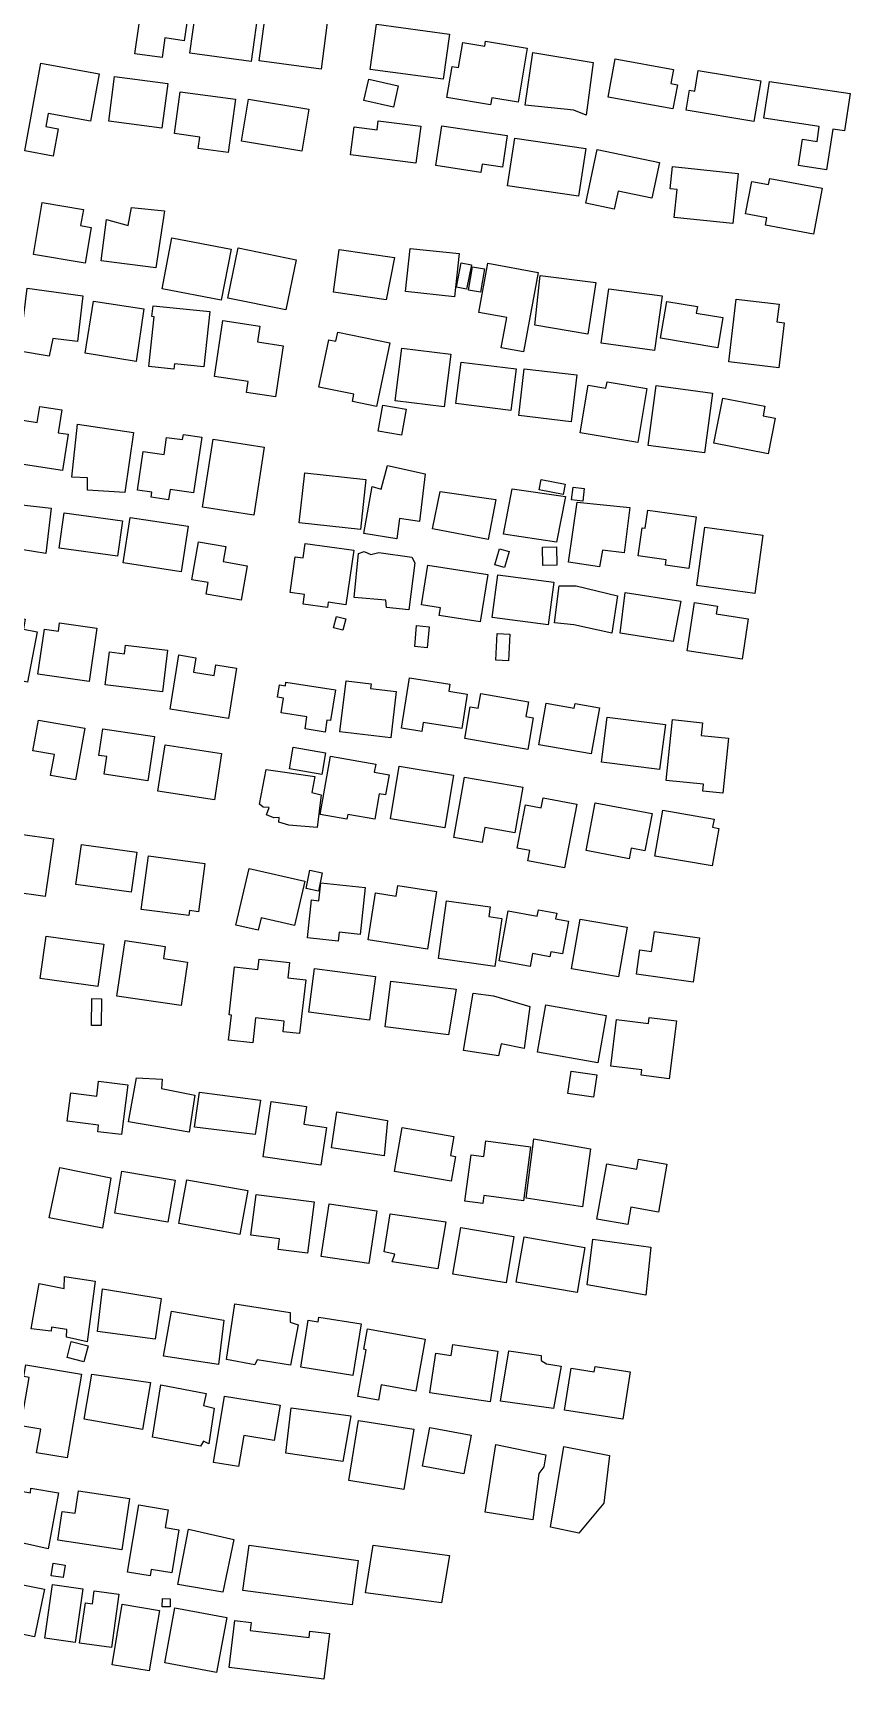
# Model space of a CAD drawing. Header units: metres. Extents: x -30816 to -28918, y -46789 to -43839.
# Drawn here: x -29285.9 to -29129.4, y -44733.9 to -44418.6 of the extents above; entities that cross this region are included whole.
import ezdxf

# ---------------------------------------------------------------- set-up
doc = ezdxf.new("R2010")
doc.units = ezdxf.units.M
doc.header["$MEASUREMENT"] = 0

msp = doc.modelspace()

# ---------------------------------------------------------------- linework, layer by layer
for points in [[(-29266.38, -44422.6), (-29264.51, -44409.72), (-29255.6, -44411), (-29256.92, -44420.1), (-29260.63, -44419.56), (-29261.18, -44423.33), (-29266.38, -44422.6)], [(-29244.08, -44424.11), (-29255.85, -44422.51), (-29254.73, -44414.34), (-29252.35, -44414.67), (-29252.01, -44412.18), (-29242.62, -44413.45), (-29244.08, -44424.11)], [(-29230.73, -44425.52), (-29242.58, -44423.96), (-29241.2, -44413.61), (-29229.36, -44415.17), (-29230.73, -44425.52)], [(-29221.3, -44425.58), (-29220.1, -44416.93), (-29206.16, -44418.84), (-29207.35, -44427.49), (-29221.3, -44425.58)], [(-29206.65, -44430.95), (-29205.64, -44425.04), (-29204.41, -44425.24), (-29203.59, -44420.42), (-29199.39, -44421.13), (-29199.23, -44420.18), (-29191.24, -44421.52), (-29193.01, -44431.87), (-29198.04, -44431.01), (-29198.28, -44432.37), (-29206.65, -44430.95)], [(-29190.18, -44422.35), (-29178.59, -44424.28), (-29179.96, -44434.38), (-29182.32, -44433.4), (-29191.66, -44432.42), (-29190.18, -44422.35)], [(-29284.4, -44424.41), (-29273.2, -44426.45), (-29274.85, -44435.5), (-29282.95, -44434.04), (-29283.41, -44436.55), (-29281.06, -44436.98), (-29282.01, -44442.2), (-29287.47, -44441.21), (-29284.4, -44424.41)], [(-29175.72, -44430.9), (-29174.38, -44423.59), (-29163.22, -44425.62), (-29163.72, -44428.31), (-29162.5, -44428.54), (-29163.35, -44433.16), (-29175.72, -44430.9)], [(-29160.79, -44433.38), (-29160.15, -44429.57), (-29159.18, -44429.73), (-29158.52, -44425.78), (-29146.52, -44427.78), (-29147.83, -44435.54), (-29160.79, -44433.38)], [(-29270.26, -44426.94), (-29260.07, -44428.26), (-29261.2, -44436.85), (-29271.39, -44435.53), (-29270.26, -44426.94)], [(-29216.87, -44432.81), (-29222.52, -44431.55), (-29221.6, -44427.46), (-29215.95, -44428.72), (-29216.87, -44432.81)], [(-29144.86, -44427.88), (-29129.43, -44430.18), (-29130.51, -44437.36), (-29132.75, -44437.03), (-29133.92, -44444.82), (-29139.32, -44444.01), (-29138.56, -44438.96), (-29135.76, -44439.38), (-29135.33, -44436.5), (-29145.92, -44434.93), (-29144.86, -44427.88)], [(-29257.7, -44429.86), (-29247.13, -44431.29), (-29248.54, -44441.51), (-29254.27, -44440.73), (-29253.97, -44438.56), (-29258.81, -44437.9), (-29257.7, -44429.86)], [(-29245.97, -44439.32), (-29244.64, -44431.28), (-29233.05, -44433.18), (-29234.39, -44441.22), (-29245.97, -44439.32)], [(-29212.55, -44443.56), (-29225.06, -44441.97), (-29224.37, -44436.59), (-29219.97, -44437.15), (-29219.76, -44435.43), (-29211.64, -44436.47), (-29212.55, -44443.56)], [(-29207.57, -44436.38), (-29195.06, -44438.24), (-29195.97, -44444.33), (-29199.88, -44443.75), (-29200.11, -44445.31), (-29208.73, -44444.02), (-29207.57, -44436.38)], [(-29193.62, -44438.73), (-29180.01, -44440.76), (-29181.46, -44449.89), (-29195.03, -44447.89), (-29193.62, -44438.73)], [(-29180.02, -44451.24), (-29177.85, -44440.91), (-29165.93, -44443.41), (-29167.38, -44450.27), (-29173.85, -44448.92), (-29174.58, -44452.37), (-29180.02, -44451.24)], [(-29151.87, -44455.13), (-29163.1, -44453.93), (-29162.52, -44448.59), (-29163.87, -44448.44), (-29163.42, -44444.2), (-29150.83, -44445.55), (-29151.87, -44455.13)], [(-29134.79, -44448.31), (-29136.43, -44457.13), (-29145.64, -44455.42), (-29145.37, -44454), (-29149.42, -44453.26), (-29148.27, -44447.05), (-29145.02, -44447.64), (-29144.79, -44446.46), (-29134.79, -44448.31)], [(-29285.81, -44461.05), (-29284.13, -44451.11), (-29276.24, -44452.43), (-29276.76, -44455.51), (-29274.76, -44455.85), (-29275.92, -44462.7), (-29285.81, -44461.05)], [(-29262.34, -44463.62), (-29272.86, -44462.23), (-29271.8, -44454.36), (-29267.66, -44455.48), (-29267.03, -44452.06), (-29260.71, -44452.7), (-29262.34, -44463.62)], [(-29259.28, -44457.85), (-29247.96, -44460.02), (-29249.85, -44469.8), (-29261.17, -44467.63), (-29259.28, -44457.85)], [(-29246.62, -44459.78), (-29235.5, -44462.04), (-29237.47, -44471.67), (-29248.59, -44469.43), (-29246.62, -44459.78)], [(-29228.34, -44468.23), (-29227.28, -44460.1), (-29216.69, -44461.64), (-29218.23, -44469.73), (-29228.34, -44468.23)], [(-29204.28, -44460.88), (-29205.17, -44469.12), (-29214.57, -44468.12), (-29213.68, -44459.88), (-29204.28, -44460.88)], [(-29202.85, -44467.67), (-29204.82, -44467.27), (-29203.87, -44462.61), (-29201.91, -44463), (-29202.85, -44467.67)], [(-29200.21, -44468.27), (-29202.51, -44467.88), (-29201.74, -44463.42), (-29199.45, -44463.81), (-29200.21, -44468.27)], [(-29189.16, -44464.47), (-29191.96, -44479.7), (-29196.25, -44478.92), (-29195.18, -44473.11), (-29200.51, -44472.14), (-29198.78, -44462.72), (-29189.16, -44464.47)], [(-29179.62, -44476.3), (-29189.81, -44474.57), (-29188.78, -44465.04), (-29178.08, -44466.41), (-29179.62, -44476.3)], [(-29287, -44467.52), (-29276.34, -44468.98), (-29277.34, -44477.72), (-29282.12, -44477.13), (-29282.76, -44480.53), (-29288.47, -44479.56), (-29287, -44467.52)], [(-29274.33, -44469.95), (-29264.69, -44471.44), (-29266.16, -44481.54), (-29275.87, -44479.97), (-29274.33, -44469.95)], [(-29166.87, -44479.42), (-29177.07, -44478.04), (-29175.64, -44467.59), (-29165.44, -44468.98), (-29166.87, -44479.42)], [(-29154.74, -44478.89), (-29165.71, -44477.07), (-29164.53, -44470.05), (-29158.67, -44471.02), (-29158.87, -44472.25), (-29153.77, -44473.1), (-29154.74, -44478.89)], [(-29143.05, -44482.74), (-29152.64, -44481.62), (-29151.22, -44469.59), (-29143.03, -44470.54), (-29143.43, -44473.94), (-29142.03, -44474.1), (-29143.05, -44482.74)], [(-29263.68, -44482.48), (-29262.69, -44472.98), (-29263.12, -44472.93), (-29262.9, -44470.85), (-29252.04, -44471.97), (-29253.15, -44482.55), (-29258.8, -44481.96), (-29258.9, -44482.98), (-29263.68, -44482.48)], [(-29249.53, -44473.68), (-29242.44, -44474.74), (-29242.89, -44477.79), (-29237.99, -44478.52), (-29239.47, -44488.32), (-29245.02, -44487.49), (-29244.7, -44485.37), (-29251.15, -44484.41), (-29249.53, -44473.68)], [(-29220.08, -44490.16), (-29224.72, -44489.21), (-29224.42, -44487.8), (-29231.13, -44486.43), (-29229.26, -44477.37), (-29227.9, -44477.65), (-29227.53, -44475.9), (-29217.56, -44477.94), (-29220.08, -44490.16)], [(-29216.51, -44489.09), (-29215.24, -44478.99), (-29205.87, -44480.15), (-29207.13, -44490.25), (-29216.51, -44489.09)], [(-29203.92, -44481.64), (-29193.38, -44482.97), (-29194.39, -44490.9), (-29204.93, -44489.57), (-29203.92, -44481.64)], [(-29192.87, -44491.91), (-29191.81, -44482.95), (-29181.76, -44484.11), (-29182.81, -44493.09), (-29192.87, -44491.91)], [(-29181.13, -44495.18), (-29179.58, -44486.05), (-29176.18, -44486.63), (-29175.96, -44485.4), (-29168.34, -44486.68), (-29170.09, -44497.03), (-29181.13, -44495.18)], [(-29166.54, -44486.13), (-29155.77, -44487.57), (-29157.32, -44499.05), (-29168.08, -44497.6), (-29166.54, -44486.13)], [(-29153.78, -44488.53), (-29145.72, -44490.11), (-29146.09, -44491.95), (-29143.75, -44492.41), (-29145.09, -44499.2), (-29155.49, -44497.16), (-29153.78, -44488.53)], [(-29291.5, -44500.66), (-29290.19, -44492.41), (-29285.07, -44493.2), (-29284.59, -44490.14), (-29280.37, -44490.8), (-29281.06, -44495.18), (-29279.15, -44495.48), (-29280.24, -44502.42), (-29291.5, -44500.66)], [(-29215.3, -44495.66), (-29219.78, -44494.88), (-29218.89, -44489.88), (-29214.42, -44490.67), (-29215.3, -44495.66)], [(-29266.64, -44495.13), (-29268.29, -44506.64), (-29275.42, -44506.18), (-29275.47, -44503.79), (-29278.42, -44503.72), (-29277.37, -44493.56), (-29266.64, -44495.13)], [(-29260.33, -44496.06), (-29257.23, -44496.5), (-29257.09, -44495.53), (-29253.58, -44496.03), (-29255.13, -44506.69), (-29259.63, -44506.05), (-29259.91, -44508.03), (-29263.24, -44507.55), (-29263.1, -44506.55), (-29265.88, -44506.15), (-29264.81, -44498.76), (-29260.8, -44499.34), (-29260.33, -44496.06)], [(-29253.42, -44509.45), (-29251.4, -44496.44), (-29241.62, -44497.95), (-29243.63, -44510.96), (-29253.42, -44509.45)], [(-29222.53, -44514.47), (-29220.96, -44505.47), (-29219.19, -44505.98), (-29218.02, -44501.48), (-29210.79, -44503.05), (-29211.9, -44512.19), (-29215.68, -44511.63), (-29216.24, -44515.51), (-29222.53, -44514.47)], [(-29233.82, -44502.83), (-29222.13, -44504.12), (-29223.19, -44513.71), (-29234.89, -44512.42), (-29233.82, -44502.83)], [(-29188.94, -44506.12), (-29188.56, -44504.13), (-29183.98, -44505.02), (-29184.38, -44507), (-29188.94, -44506.12)], [(-29207.92, -44506.42), (-29197.27, -44507.94), (-29198.75, -44515.63), (-29209.41, -44513.61), (-29207.92, -44506.42)], [(-29195.76, -44514.59), (-29194.1, -44505.93), (-29183.95, -44507.42), (-29185.65, -44516.16), (-29195.76, -44514.59)], [(-29182.45, -44505.6), (-29180.32, -44505.86), (-29180.61, -44508.26), (-29182.74, -44508), (-29182.45, -44505.6)], [(-29291.95, -44508.57), (-29282.39, -44509.61), (-29283.46, -44518.29), (-29292.95, -44516.75), (-29291.95, -44508.57)], [(-29279.91, -44510.5), (-29268.73, -44512.07), (-29269.69, -44518.85), (-29280.88, -44517.27), (-29279.91, -44510.5)], [(-29181.66, -44508.45), (-29171.58, -44509.47), (-29172.66, -44518.18), (-29176.86, -44517.65), (-29177.44, -44520.89), (-29183.32, -44519.96), (-29181.66, -44508.45)], [(-29168.15, -44510.02), (-29158.93, -44511.29), (-29160.32, -44521.18), (-29164.78, -44520.57), (-29164.63, -44519.5), (-29170, -44518.77), (-29169.25, -44513.38), (-29168.64, -44513.47), (-29168.15, -44510.02)], [(-29268.6, -44520.12), (-29267.26, -44511.41), (-29256.19, -44513.1), (-29257.52, -44521.81), (-29268.6, -44520.12)], [(-29157.23, -44513.28), (-29146.12, -44514.81), (-29147.65, -44525.98), (-29158.77, -44524.46), (-29157.23, -44513.28)], [(-29254.19, -44516.1), (-29248.98, -44517), (-29249.48, -44519.85), (-29244.87, -44520.64), (-29246.03, -44527.27), (-29252.73, -44526.12), (-29252.33, -44523.89), (-29255.45, -44523.35), (-29254.19, -44516.1)], [(-29224.48, -44517.7), (-29225.96, -44528.12), (-29229.34, -44527.65), (-29229.48, -44528.66), (-29234.16, -44528), (-29233.9, -44526.18), (-29236.64, -44525.8), (-29235.67, -44518.96), (-29234.17, -44519.17), (-29233.78, -44516.39), (-29224.48, -44517.7)], [(-29195.57, -44521.01), (-29197.45, -44520.47), (-29196.57, -44517.41), (-29194.68, -44517.95), (-29195.57, -44521.01)], [(-29185.55, -44520.52), (-29188.28, -44520.58), (-29188.35, -44517.08), (-29185.63, -44517.02), (-29185.55, -44520.52)], [(-29223.55, -44518.31), (-29222.45, -44517.93), (-29221.22, -44518.48), (-29219.68, -44518.09), (-29213.36, -44519.02), (-29212.79, -44520.09), (-29213.92, -44529.11), (-29218.18, -44528.63), (-29218.3, -44527.25), (-29224.41, -44526.73), (-29223.55, -44518.31)], [(-29210.27, -44520.52), (-29198.78, -44522.34), (-29200.24, -44531.41), (-29208.11, -44530.16), (-29207.87, -44528.74), (-29211.49, -44528.17), (-29210.27, -44520.52)], [(-29196.9, -44522.42), (-29186.15, -44523.83), (-29187.23, -44531.99), (-29197.99, -44530.57), (-29196.9, -44522.42)], [(-29185.1, -44524.47), (-29181.88, -44524.52), (-29173.95, -44526.44), (-29175.04, -44533.59), (-29182.31, -44531.95), (-29186.04, -44531.57), (-29185.1, -44524.47)], [(-29173.44, -44533.57), (-29172.5, -44525.77), (-29161.82, -44527.46), (-29163.32, -44535.19), (-29173.44, -44533.57)], [(-29286.92, -44542.92), (-29298.03, -44540.82), (-29296.29, -44531.75), (-29293.51, -44532.28), (-29293.04, -44529.82), (-29287.37, -44530.91), (-29287.73, -44532.8), (-29285.08, -44533.31), (-29286.92, -44542.92)], [(-29160.63, -44536.94), (-29159.22, -44527.71), (-29154.81, -44528.38), (-29155.04, -44529.88), (-29148.94, -44530.79), (-29150.12, -44538.52), (-29160.63, -44536.94)], [(-29275.16, -44542.84), (-29284.96, -44541.41), (-29283.7, -44532.78), (-29281.02, -44533.17), (-29280.79, -44531.59), (-29273.67, -44532.63), (-29275.16, -44542.84)], [(-29226.54, -44532.98), (-29228.32, -44532.55), (-29227.79, -44530.37), (-29226, -44530.8), (-29226.54, -44532.98)], [(-29210.38, -44536.36), (-29212.77, -44536.14), (-29212.42, -44532.13), (-29210.02, -44532.34), (-29210.38, -44536.36)], [(-29261.08, -44544.82), (-29272.04, -44543.48), (-29271.26, -44537.17), (-29268.37, -44537.53), (-29268.15, -44535.86), (-29260.1, -44536.84), (-29261.08, -44544.82)], [(-29194.83, -44538.87), (-29197.29, -44538.72), (-29197.01, -44533.65), (-29194.55, -44533.78), (-29194.83, -44538.87)], [(-29259.63, -44548.13), (-29257.97, -44537.74), (-29254.69, -44538.26), (-29255.13, -44541.05), (-29251.2, -44541.68), (-29250.88, -44539.64), (-29246.92, -44540.27), (-29248.47, -44549.91), (-29259.63, -44548.13)], [(-29227.1, -44552.49), (-29225.95, -44542.71), (-29221.12, -44543.27), (-29221.23, -44544.16), (-29216.32, -44544.73), (-29217.36, -44553.62), (-29227.1, -44552.49)], [(-29215.34, -44551.79), (-29213.79, -44542.13), (-29206.06, -44543.35), (-29206.27, -44544.69), (-29202.72, -44545.25), (-29203.77, -44551.85), (-29211.15, -44550.67), (-29211.43, -44552.41), (-29215.34, -44551.79)], [(-29237.45, -44542.95), (-29227.98, -44544.4), (-29228.89, -44550.32), (-29229.59, -44550.21), (-29229.95, -44552.51), (-29233.8, -44551.92), (-29233.44, -44549.59), (-29238.36, -44548.84), (-29237.91, -44545.99), (-29239.06, -44545.82), (-29238.69, -44543.47), (-29237.55, -44543.64), (-29237.45, -44542.95)], [(-29203.22, -44553.76), (-29202.15, -44547.69), (-29200.66, -44547.95), (-29200.15, -44545.1), (-29191.01, -44546.7), (-29191.51, -44549.52), (-29190.09, -44549.76), (-29191.16, -44555.86), (-29203.22, -44553.76)], [(-29189.02, -44554.94), (-29187.62, -44546.99), (-29182.23, -44547.94), (-29182.07, -44547.04), (-29177.43, -44547.85), (-29179, -44556.7), (-29189.02, -44554.94)], [(-29284.85, -44550.21), (-29275.99, -44551.76), (-29277.74, -44561.67), (-29282.51, -44560.83), (-29281.8, -44556.81), (-29285.89, -44556.08), (-29284.85, -44550.21)], [(-29272.49, -44551.87), (-29262.61, -44553.38), (-29263.92, -44561.85), (-29272.27, -44560.57), (-29271.75, -44557.22), (-29273.28, -44556.99), (-29272.49, -44551.87)], [(-29175.92, -44549.67), (-29164.79, -44551.08), (-29165.9, -44559.71), (-29177.03, -44558.29), (-29175.92, -44549.67)], [(-29153.8, -44564.23), (-29157.62, -44563.83), (-29157.48, -44562.51), (-29164.67, -44561.76), (-29163.45, -44550.13), (-29157.66, -44550.74), (-29157.91, -44553.15), (-29152.69, -44553.7), (-29153.8, -44564.23)], [(-29260.59, -44554.94), (-29249.76, -44556.59), (-29251.12, -44565.51), (-29261.96, -44563.85), (-29260.59, -44554.94)], [(-29236.8, -44559.56), (-29236.07, -44555.4), (-29229.88, -44556.48), (-29230.6, -44560.63), (-29236.8, -44559.56)], [(-29230.88, -44568.3), (-29228.91, -44557.14), (-29220.26, -44558.65), (-29220.53, -44560.19), (-29217.7, -44560.69), (-29218.38, -44564.55), (-29219.59, -44564.33), (-29220.45, -44569.18), (-29225.61, -44568.27), (-29225.78, -44569.2), (-29230.88, -44568.3)], [(-29241.26, -44559.71), (-29231.92, -44561), (-29232.48, -44564.08), (-29230.71, -44564.53), (-29231.47, -44570.79), (-29236.9, -44570.32), (-29238.82, -44569.76), (-29238.74, -44568.89), (-29239.74, -44568.92), (-29241.18, -44568.39), (-29240.66, -44566.93), (-29241.8, -44566.92), (-29242.54, -44566.33), (-29241.26, -44559.71)], [(-29207.04, -44570.83), (-29217.43, -44569.14), (-29215.78, -44559.05), (-29205.39, -44560.74), (-29207.04, -44570.83)], [(-29203.26, -44561.13), (-29192.08, -44563.07), (-29193.61, -44571.8), (-29199.38, -44570.79), (-29199.88, -44573.63), (-29205.28, -44572.69), (-29203.26, -44561.13)], [(-29181.75, -44566.32), (-29184.11, -44578.48), (-29191.12, -44577.14), (-29190.75, -44575.18), (-29193.16, -44574.72), (-29191.55, -44566.46), (-29188.55, -44567.03), (-29188.18, -44565.09), (-29181.75, -44566.32)], [(-29179.98, -44575.2), (-29178.24, -44566.04), (-29167.35, -44568.1), (-29168.7, -44575.24), (-29171.35, -44574.74), (-29171.73, -44576.76), (-29179.98, -44575.2)], [(-29165.29, -44567.49), (-29155.46, -44569.16), (-29155.74, -44570.74), (-29154.57, -44570.95), (-29155.81, -44578.13), (-29166.79, -44576.26), (-29165.29, -44567.49)], [(-29289.87, -44583.09), (-29288.25, -44572.04), (-29281.95, -44572.95), (-29283.56, -44584.01), (-29289.87, -44583.09)], [(-29277.66, -44581.68), (-29276.59, -44574.02), (-29265.99, -44575.5), (-29267.07, -44583.16), (-29277.66, -44581.68)], [(-29263.8, -44576.23), (-29252.97, -44577.66), (-29254.2, -44586.94), (-29255.94, -44586.71), (-29256.07, -44587.67), (-29265.17, -44586.47), (-29263.8, -44576.23)], [(-29247.03, -44589.49), (-29244.5, -44578.61), (-29233.85, -44581.06), (-29235.82, -44589.53), (-29242.18, -44588.07), (-29242.74, -44590.47), (-29247.03, -44589.49)], [(-29231.24, -44582.96), (-29233.6, -44582.46), (-29232.87, -44578.96), (-29230.5, -44579.45), (-29231.24, -44582.96)], [(-29233.32, -44591.91), (-29232.54, -44584.66), (-29231.15, -44584.81), (-29230.79, -44581.4), (-29222.3, -44582.31), (-29223.26, -44591.25), (-29227.27, -44590.81), (-29227.46, -44592.53), (-29233.32, -44591.91)], [(-29221.71, -44592.32), (-29220.3, -44583.31), (-29216.35, -44583.93), (-29216.03, -44581.87), (-29208.62, -44583.02), (-29210.34, -44594.07), (-29221.71, -44592.32)], [(-29208.23, -44595.9), (-29206.69, -44584.82), (-29198.35, -44585.97), (-29198.61, -44587.84), (-29196.14, -44588.19), (-29197.42, -44597.39), (-29208.23, -44595.9)], [(-29196.62, -44596.32), (-29194.87, -44586.77), (-29189.34, -44587.79), (-29189.12, -44586.54), (-29185.61, -44587.19), (-29185.82, -44588.3), (-29183.32, -44588.75), (-29184.48, -44595), (-29186.74, -44594.58), (-29186.93, -44595.55), (-29190.23, -44594.95), (-29190.68, -44597.4), (-29196.62, -44596.32)], [(-29182.75, -44597.88), (-29181.1, -44588.32), (-29172.14, -44589.85), (-29173.78, -44599.41), (-29182.75, -44597.88)], [(-29284.5, -44599.73), (-29283.38, -44591.62), (-29272.33, -44593.14), (-29273.45, -44601.25), (-29284.5, -44599.73)], [(-29269.81, -44603.07), (-29268.21, -44592.45), (-29260.57, -44593.59), (-29260.91, -44595.87), (-29256.27, -44596.56), (-29257.52, -44604.89), (-29269.81, -44603.07)], [(-29170.33, -44598.89), (-29169.66, -44594.2), (-29167.42, -44594.51), (-29166.89, -44590.7), (-29158.24, -44591.93), (-29159.45, -44600.43), (-29170.33, -44598.89)], [(-29234.85, -44610.27), (-29238.01, -44609.92), (-29237.76, -44607.85), (-29243.26, -44607.22), (-29243.82, -44612.06), (-29248.44, -44611.53), (-29247.88, -44606.7), (-29248.33, -44606.64), (-29247.27, -44597.45), (-29242.81, -44597.96), (-29242.59, -44596), (-29236.75, -44596.66), (-29237.08, -44599.56), (-29233.66, -44599.94), (-29234.85, -44610.27)], [(-29233.09, -44606.15), (-29231.97, -44597.78), (-29220.33, -44599.32), (-29221.45, -44607.7), (-29233.09, -44606.15)], [(-29206.32, -44610.49), (-29218.46, -44608.96), (-29217.39, -44600.22), (-29204.88, -44601.73), (-29206.32, -44610.49)], [(-29203.46, -44613.52), (-29201.57, -44602.5), (-29197.7, -44603.02), (-29190.76, -44605.07), (-29191.82, -44613.12), (-29196.21, -44612.19), (-29196.74, -44614.54), (-29203.46, -44613.52)], [(-29272.84, -44608.71), (-29274.7, -44608.69), (-29274.63, -44603.55), (-29272.76, -44603.58), (-29272.84, -44608.71)], [(-29177.75, -44615.84), (-29189.28, -44613.84), (-29187.68, -44604.75), (-29176.15, -44606.77), (-29177.75, -44615.84)], [(-29164.05, -44618.9), (-29169.4, -44618.24), (-29169.28, -44617.22), (-29175.23, -44616.49), (-29174.13, -44607.57), (-29168.01, -44608.31), (-29167.87, -44607.15), (-29162.68, -44607.79), (-29164.05, -44618.9)], [(-29177.93, -44618.18), (-29178.54, -44622.41), (-29183.46, -44621.71), (-29182.85, -44617.48), (-29177.93, -44618.18)], [(-29268.95, -44629.61), (-29273.48, -44629.05), (-29273.32, -44627.77), (-29279.33, -44627.03), (-29278.66, -44621.62), (-29273.69, -44622.23), (-29273.34, -44619.36), (-29267.75, -44620.05), (-29268.95, -44629.61)], [(-29267.63, -44627.16), (-29266.06, -44618.71), (-29261.18, -44618.99), (-29261.26, -44620.78), (-29254.89, -44622.02), (-29255.96, -44629.12), (-29267.63, -44627.16)], [(-29243.37, -44629.56), (-29254.99, -44628.19), (-29253.98, -44621.46), (-29242.31, -44623), (-29243.37, -44629.56)], [(-29241.84, -44633.86), (-29240.28, -44623.25), (-29233.51, -44624.25), (-29234.01, -44627.63), (-29229.7, -44628.26), (-29230.77, -44635.48), (-29241.84, -44633.86)], [(-29227.71, -44625.27), (-29218, -44626.92), (-29218.65, -44633.68), (-29228.7, -44632.16), (-29227.71, -44625.27)], [(-29216.65, -44636.68), (-29215.19, -44628.24), (-29205.32, -44629.94), (-29205.95, -44633.61), (-29205, -44633.77), (-29205.82, -44638.53), (-29216.65, -44636.68)], [(-29191.99, -44642.28), (-29199.54, -44641.26), (-29199.76, -44642.82), (-29203.2, -44642.36), (-29202, -44633.51), (-29199.57, -44633.83), (-29199.17, -44630.81), (-29190.59, -44631.96), (-29191.99, -44642.28)], [(-29180.69, -44643.47), (-29191.43, -44641.81), (-29189.99, -44630.42), (-29179.15, -44632.35), (-29180.69, -44643.47)], [(-29280.75, -44635.9), (-29271.01, -44637.9), (-29272.55, -44647.51), (-29282.76, -44645.55), (-29280.75, -44635.9)], [(-29270.21, -44644.68), (-29268.86, -44636.62), (-29258.69, -44638.3), (-29260.04, -44646.37), (-29270.21, -44644.68)], [(-29177.89, -44645.8), (-29176.02, -44635.2), (-29170.29, -44636.21), (-29169.95, -44634.3), (-29164.5, -44635.26), (-29166.12, -44644.43), (-29171.38, -44643.52), (-29171.96, -44646.84), (-29177.89, -44645.8)], [(-29256.45, -44638.26), (-29244.76, -44640.32), (-29246.25, -44648.72), (-29257.94, -44646.65), (-29256.45, -44638.26)], [(-29232.04, -44642.49), (-29233.32, -44652.33), (-29238.97, -44651.62), (-29238.7, -44649.57), (-29244.16, -44648.88), (-29243.15, -44641.06), (-29232.04, -44642.49)], [(-29229.18, -44642.84), (-29220.03, -44644.23), (-29221.59, -44654.32), (-29230.73, -44652.93), (-29229.18, -44642.84)], [(-29217.51, -44644.8), (-29206.86, -44646.33), (-29208.38, -44655.33), (-29217.11, -44653.96), (-29216.57, -44652.51), (-29218.66, -44652.04), (-29217.51, -44644.8)], [(-29203.96, -44647.39), (-29193.79, -44649.1), (-29195.3, -44658.02), (-29205.47, -44656.31), (-29203.96, -44647.39)], [(-29191.82, -44649.2), (-29180.19, -44651.21), (-29181.7, -44659.86), (-29193.34, -44657.84), (-29191.82, -44649.2)], [(-29168.56, -44660.36), (-29179.76, -44658.39), (-29178.69, -44649.66), (-29167.59, -44651.19), (-29168.56, -44660.36)], [(-29273.96, -44657.65), (-29275.54, -44669.32), (-29279.44, -44668.39), (-29279.41, -44666.94), (-29282.33, -44666.51), (-29282.39, -44667.22), (-29286.21, -44666.8), (-29284.7, -44658.1), (-29279.9, -44659.07), (-29279.86, -44656.75), (-29273.96, -44657.65)], [(-29262.47, -44668.78), (-29273.53, -44667.32), (-29272.56, -44659.14), (-29261.36, -44661.02), (-29262.47, -44668.78)], [(-29248.84, -44672.68), (-29247.21, -44661.99), (-29236.63, -44663.67), (-29236.61, -44665.55), (-29235.13, -44666.02), (-29236.59, -44673.76), (-29242.96, -44672.73), (-29243.41, -44673.73), (-29248.84, -44672.68)], [(-29260.92, -44672.07), (-29259.35, -44663.44), (-29249.32, -44665.14), (-29250.35, -44673.66), (-29260.92, -44672.07)], [(-29234.61, -44674.17), (-29233.18, -44665.15), (-29231.3, -44665.44), (-29231.16, -44664.54), (-29223.06, -44665.82), (-29224.63, -44675.75), (-29234.61, -44674.17)], [(-29210.79, -44668.78), (-29212.57, -44678.73), (-29219.22, -44677.54), (-29219.73, -44680.46), (-29223.69, -44679.74), (-29222.09, -44670.81), (-29222.52, -44670.73), (-29221.82, -44666.82), (-29210.79, -44668.78)], [(-29276.14, -44673.14), (-29279.37, -44672.3), (-29278.56, -44669.24), (-29275.34, -44670.09), (-29276.14, -44673.14)], [(-29196.87, -44671.09), (-29198.34, -44680.79), (-29209.92, -44679.05), (-29208.76, -44671.46), (-29205.81, -44671.9), (-29205.48, -44669.8), (-29196.87, -44671.09)], [(-29196.39, -44680.64), (-29194.75, -44671.05), (-29188.56, -44671.92), (-29188.55, -44672.87), (-29187.55, -44673.52), (-29184.73, -44673.98), (-29186.19, -44682.09), (-29196.39, -44680.64)], [(-29287.24, -44673.69), (-29276.63, -44675.48), (-29279.37, -44691.51), (-29285.19, -44690.53), (-29284.41, -44686), (-29288.2, -44685.37), (-29286.62, -44676.1), (-29287.62, -44675.94), (-29287.24, -44673.69)], [(-29171.56, -44675.05), (-29172.97, -44684.09), (-29184.08, -44682.38), (-29182.83, -44674.33), (-29178.42, -44675.01), (-29178.26, -44674.01), (-29171.56, -44675.05)], [(-29274.61, -44675.47), (-29263.41, -44677.1), (-29264.9, -44686.11), (-29276.07, -44684.12), (-29274.61, -44675.47)], [(-29263, -44687.54), (-29261.42, -44677.52), (-29252.71, -44679.18), (-29253.22, -44681.47), (-29251.17, -44682.02), (-29252.21, -44688.8), (-29253.22, -44688.32), (-29253.84, -44689.25), (-29263, -44687.54)], [(-29249.24, -44679.71), (-29238.58, -44681.43), (-29239.69, -44688.21), (-29245.54, -44687.26), (-29246.52, -44693.18), (-29251.31, -44692.41), (-29249.24, -44679.71)], [(-29225.03, -44683.48), (-29226.54, -44692.24), (-29237.48, -44690.59), (-29236.44, -44681.94), (-29225.03, -44683.48)], [(-29212.98, -44686.04), (-29214.85, -44697.57), (-29225.43, -44695.87), (-29223.56, -44684.34), (-29212.98, -44686.04)], [(-29202.01, -44687.18), (-29203.38, -44694.58), (-29211.28, -44693.12), (-29209.9, -44685.73), (-29202.01, -44687.18)], [(-29197.28, -44688.93), (-29187.66, -44690.93), (-29188.08, -44693.25), (-29189.04, -44694.49), (-29190.2, -44703.39), (-29199.32, -44701.92), (-29197.28, -44688.93)], [(-29184.23, -44689.35), (-29175.52, -44691.04), (-29176.59, -44700.22), (-29181.37, -44705.91), (-29186.79, -44704.79), (-29184.23, -44689.35)], [(-29282.98, -44708.94), (-29292.66, -44706.79), (-29291.1, -44697.36), (-29286.38, -44698.22), (-29286.32, -44697.32), (-29281, -44698.24), (-29282.98, -44708.94)], [(-29268.87, -44709.12), (-29281.15, -44707.28), (-29280.31, -44701.76), (-29277.84, -44702.13), (-29277.19, -44697.81), (-29267.38, -44699.28), (-29268.87, -44709.12)], [(-29267.79, -44713.43), (-29265.64, -44700.53), (-29260, -44701.46), (-29260.56, -44704.86), (-29257.95, -44705.29), (-29259.33, -44713.53), (-29263.23, -44712.89), (-29263.44, -44714.14), (-29267.79, -44713.43)], [(-29249.51, -44717.26), (-29258.15, -44715.79), (-29256.08, -44705.18), (-29247.41, -44707.18), (-29249.51, -44717.26)], [(-29224.74, -44719.66), (-29245.69, -44716.95), (-29244.49, -44708.21), (-29223.65, -44711.15), (-29224.74, -44719.66)], [(-29207.65, -44719.28), (-29222.21, -44717.36), (-29220.72, -44708.23), (-29206.13, -44710.19), (-29207.65, -44719.28)], [(-29282.05, -44711.7), (-29279.74, -44712.06), (-29280.09, -44714.43), (-29282.4, -44714.09), (-29282.05, -44711.7)], [(-29285.59, -44725.78), (-29295.17, -44723.81), (-29293.48, -44715.71), (-29288.71, -44716.69), (-29288.5, -44715.68), (-29283.69, -44716.66), (-29285.59, -44725.78)], [(-29282.17, -44715.79), (-29276.32, -44716.62), (-29277.79, -44726.91), (-29283.65, -44726.08), (-29282.17, -44715.79)], [(-29274.17, -44716.98), (-29269.44, -44717.64), (-29270.87, -44727.86), (-29276.95, -44727.01), (-29275.85, -44719.27), (-29274.52, -44719.45), (-29274.17, -44716.98)], [(-29259.63, -44720.08), (-29261.16, -44720.04), (-29261.11, -44718.46), (-29259.59, -44718.49), (-29259.63, -44720.08)], [(-29270.75, -44731.13), (-29268.8, -44719.54), (-29261.67, -44720.72), (-29263.62, -44732.32), (-29270.75, -44731.13)], [(-29260.66, -44730.8), (-29258.7, -44720.25), (-29248.77, -44722.08), (-29250.72, -44732.63), (-29260.66, -44730.8)], [(-29248.34, -44731.68), (-29247.24, -44722.66), (-29244.09, -44723.03), (-29244.28, -44724.59), (-29233.03, -44725.94), (-29232.87, -44724.68), (-29229.11, -44725.14), (-29230.18, -44733.89), (-29248.34, -44731.68)]]:
    msp.add_lwpolyline(points)

doc.saveas('drawing.dxf')
